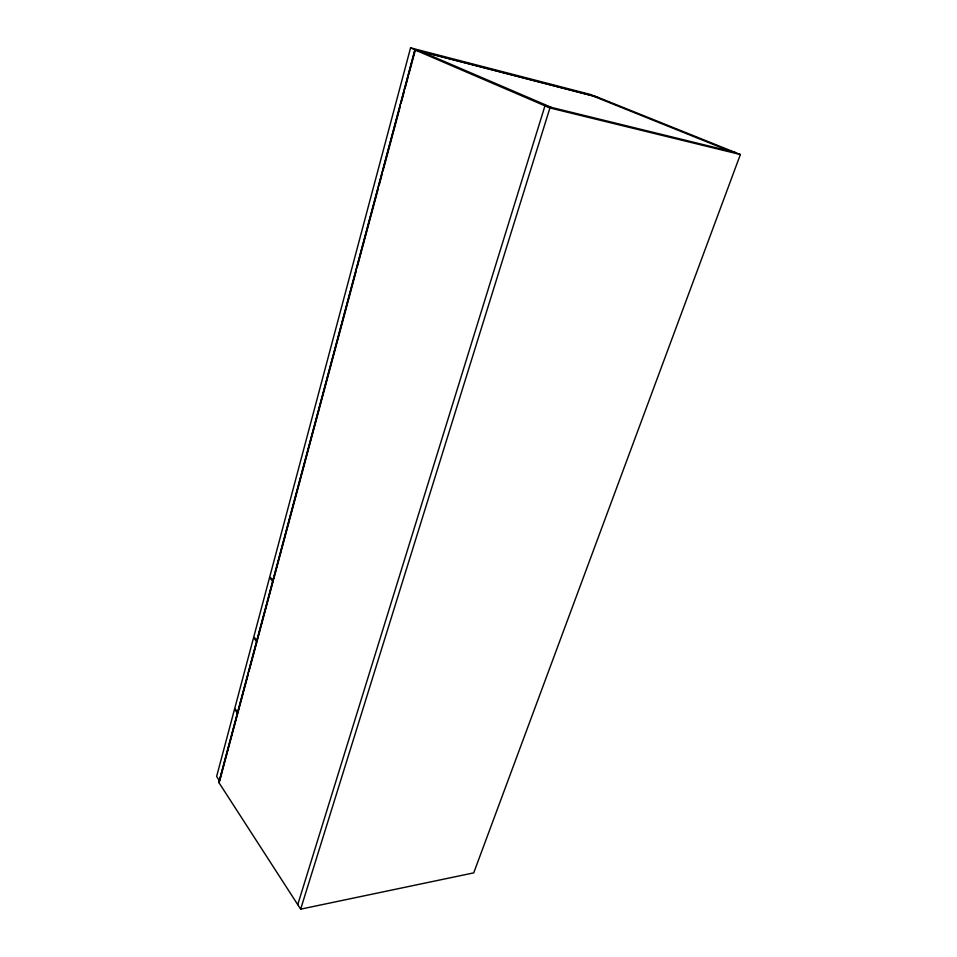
<?xml version="1.0" encoding="UTF-8"?>
<svg xmlns="http://www.w3.org/2000/svg" width="957" height="957" viewBox="0 0 957 957"><rect width="100%" height="100%" fill="white"/><g stroke="black" fill="none" stroke-linecap="round" stroke-linejoin="round"><path stroke-width="1.44" d="M410.565 47.85L415.386 49.92L595.613 96.537L590.445 94.468L410.565 47.85L269.802 576.652L273.271 580.755M597.527 97.136L414.871 49.872L218.854 782.491L300.654 909.15L473.727 872.868L740.371 154.532L597.383 97.076M218.926 782.611L414.991 49.931M248.174 674.482L237.934 712.762L234.764 708.288L253.593 637.589L256.907 641.872L248.94 671.647M273.654 579.308L356.303 270.616M357.069 267.733L378.314 188.397M379.08 185.514L382.166 173.971M382.944 171.088L400.325 106.179M401.091 103.296L404.177 91.752M404.955 88.869L408.041 77.326M408.818 74.443L414.991 51.367M297.747 904.64L544.964 105.82L735.203 152.45M300.654 909.15L549.916 107.95L414.871 49.872M549.916 107.95L740.371 154.532M592.455 95.808L730.131 151.218M420.948 51.451L551.388 107.387M234.549 709.113L216.629 776.438L219.643 781.091L237.707 713.587L234.549 709.113M269.563 577.561L253.82 636.716L257.146 640.999L273.032 581.665L269.563 577.561"/></g></svg>
